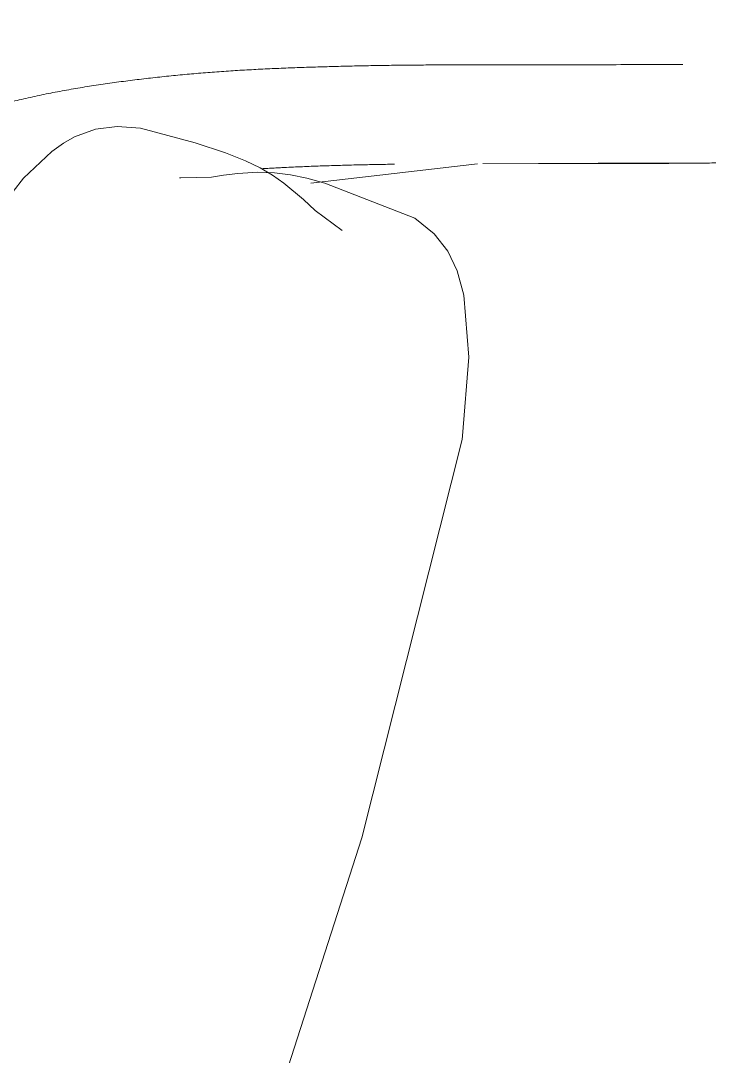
# Model space of a CAD drawing. Header units: millimetres. Extents: x 1680 to 166026, y 35966 to 91121.
# Drawn here: x 69526.2 to 69756.6, y 56387.6 to 56734 of the extents above; entities that cross this region are included whole.
import ezdxf

# ---------------------------------------------------------------- set-up
doc = ezdxf.new("R2010")
doc.units = ezdxf.units.MM
doc.linetypes.add('IMPORT-ACAD_ISO03W100', pattern=[762, 304.8, -457.2])
doc.layers.add('A-GENM', color=13, linetype='Continuous', lineweight=18)
doc.layers.add('G-IMPT', color=8, linetype='Continuous', lineweight=18)

# ---------------------------------------------------------------- blocks, each defined once
blk = doc.blocks.new('Furniture_Sofas-Armchairs_Fritz-Hansen_Alphabet-SofaT-Series-PL300-3 - Default-332488-mebel yerləşmə planı')
at = {"layer": 'A-GENM', "color": 253, "linetype": 'IMPORT-ACAD_ISO03W100'}
for points, knots in [([(-1227.99, -209.58), (-1226.78, -217.58), (-1224.46, -233.49), (-1221.38, -257.27), (-1218.8, -281.18), (-1216.82, -305.26), (-1215.71, -325.28), (-1215.06, -341.29), (-1214.67, -353.35), (-1214.37, -365.42), (-1214.15, -377.44), (-1213.99, -389.46), (-1213.88, -401.52), (-1213.81, -413.59), (-1213.78, -425.61), (-1213.76, -437.63), (-1213.76, -445.68), (-1213.76, -449.71)], [0, 0, 0, 0, 0.05, 0.1, 0.15, 0.2, 0.25, 0.275, 0.3, 0.325, 0.35, 0.375, 0.4, 0.425, 0.45, 0.475, 0.5, 0.5, 0.5, 0.5]), ([(-1207.09, -700.26), (-1210.74, -692.87), (-1215.84, -681.68), (-1221.85, -666.5), (-1225.94, -654.95), (-1229.68, -643.32), (-1233.08, -631.59), (-1236.01, -619.69), (-1238.43, -607.55), (-1240.38, -595.35), (-1242, -583.23), (-1243.32, -571.09), (-1244.38, -558.81), (-1245.18, -546.48), (-1245.75, -534.22), (-1246.16, -521.97), (-1246.47, -509.66), (-1246.68, -497.35), (-1246.77, -485.1), (-1246.8, -472.86), (-1246.84, -456.47), (-1246.83, -435.96), (-1246.87, -411.36), (-1247.05, -386.8), (-1247.5, -362.3), (-1248.28, -337.68), (-1249.59, -313.22), (-1251.62, -288.72), (-1254.29, -264.36), (-1257.65, -240.23), (-1260.21, -223.99), (-1261.56, -215.81)], [0, 0, 0, 0, 0.05, 0.075, 0.1, 0.125, 0.15, 0.175, 0.2, 0.225, 0.25, 0.275, 0.3, 0.325, 0.35, 0.375, 0.4, 0.425, 0.45, 0.475, 0.5, 0.55, 0.6, 0.65, 0.7, 0.75, 0.8, 0.85, 0.9, 0.95, 1, 1, 1, 1]), ([(-1213.56, -497.88), (-1213.5, -501.9), (-1213.36, -509.96), (-1213.02, -521.93), (-1212.59, -532.69), (-1212.22, -539.52), (-1212.05, -542.31)], [0.6, 0.6, 0.6, 0.6, 0.625, 0.65, 0.675, 0.692342, 0.692342, 0.692342, 0.692342])]:
    blk.add_open_spline(points, degree=3, knots=knots, dxfattribs=at)
at = {"layer": 'G-IMPT'}
blk.add_line((-1213.67, -470.13), (-1207.26, -525.8), dxfattribs=at)
at = {"layer": 'G-IMPT', "flags": 128}
for points in [[(-1227.99, -209.59), (-1216.58, -310.54), (-1213.97, -391.24), (-1213.75, -468.25)], [(-1209.06, -569.82), (-1208.99, -569.35), (-1209.24, -559.04), (-1209.86, -555.08), (-1210.48, -550.23), (-1210.86, -543.59), (-1210.66, -538.04), (-1209.99, -532.67), (-1208.86, -527.17), (-1207.22, -521.14), (-1195.5, -491.04), (-1190.25, -484.55), (-1184.47, -480.05), (-1177.88, -476.91), (-1169.82, -474.67), (-1149.08, -472.92), (-1122.72, -475.05), (-1121.48, -475.23)], [(-709.29, -602.69), (-730.68, -593.91), (-816.01, -564.22), (-988.33, -508.79), (-1121.48, -475.23)], [(-1174.47, -645.6), (-1195.54, -632.46), (-1208.86, -621.96), (-1217.86, -612.49), (-1220.63, -608.6), (-1222.71, -604.95), (-1225.27, -597.89), (-1226.19, -590.67), (-1225.65, -582.86), (-1220.76, -564.51), (-1217.38, -554.41), (-1214.7, -547.72), (-1212.32, -542.84), (-1209.86, -538.65), (-1207.22, -534.83), (-1201.74, -528.29), (-1198.07, -524.41), (-1191.42, -515.3)]]:
    blk.add_lwpolyline(points, dxfattribs=at)

msp = doc.modelspace()

# ---------------------------------------------------------------- block references
at = {"layer": 'A-GENM', "color": 253, "linetype": 'IMPORT-ACAD_ISO03W100', "rotation": 270.0000000000002}
msp.add_blockref('Furniture_Sofas-Armchairs_Fritz-Hansen_Alphabet-SofaT-Series-PL300-3 - Default-332488-mebel yerləşmə planı', (70149.09, 55472.4), dxfattribs=at)

doc.saveas('drawing.dxf')
